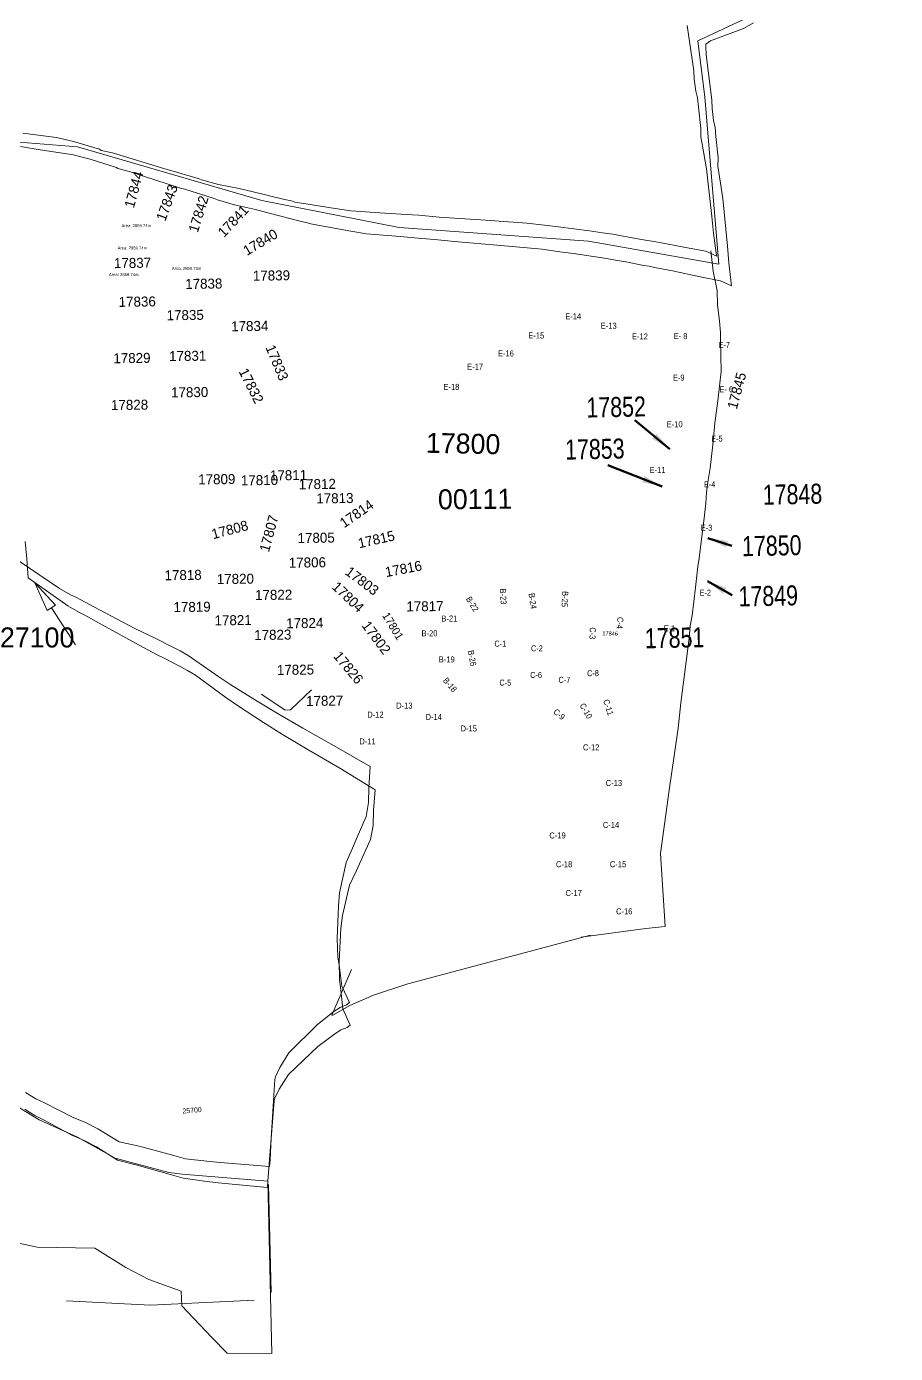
# Model space of a CAD drawing. Header units: inches. Extents: x 610851 to 630254, y 1234683 to 1264905.
# Drawn here: x 623086 to 623954, y 1246406 to 1247733 of the extents above; entities that cross this region are included whole.
import ezdxf
from ezdxf.enums import TextEntityAlignment as Align

# ---------------------------------------------------------------- set-up
doc = ezdxf.new("R2010")
doc.units = ezdxf.units.IN
doc.header["$MEASUREMENT"] = 0
for name, color, linetype, lineweight in [('Level 50', 7, 'Continuous', 0), ('Level 7', 7, 'Continuous', 0), ('pi', 3, 'Continuous', 0)]:
    doc.layers.add(name, color=color, linetype=linetype, lineweight=lineweight)
doc.styles.get("Standard").update_dxf_attribs({"font": 'arial.ttf'})
doc.styles.add('Styledgn000', font='dgn000.shx')
doc.styles.add('Styledgn003', font='dgn003.shx')
doc.styles.add('Styledgn032', font='dgn032.shx')
doc.styles.add('Styletxt', font='txt.shx')
doc.dimstyles.new('STANDARD-Linear', dxfattribs={"dimtxt": 1.5, "dimasz": 1.13, "dimexe": 0.125, "dimexo": 0.000625, "dimgap": 0.3, "dimtad": 1, "dimzin": 7, "dimdsep": 46, "dimtxsty": 'Styletxt', "dimsah": 1, "dimcen": 2.5, "dimclrd": 1, "dimclre": 1, "dimclrt": 2, "dimaunit": 1, "dimadec": 7, "dimazin": 0, "dimtfac": 1, "dimtofl": 0, "dimtmove": 1, "dimatfit": 3, "dimfxl": 1, "dimtolj": 1, "dimtzin": 0, "dimarcsym": 0})

# ---------------------------------------------------------------- blocks, each defined once
blk = doc.blocks.new('AcDbProxyEntity7')
at = {"layer": 'pi', "ltscale": 0.1, "flags": 128}
for points in [[(623106.2, 1247149), (623094, 1247176.9), (623114.6, 1247154.5), (623106.2, 1247149)], [(623110.4, 1247151.7), (623134.4, 1247114.9)]]:
    blk.add_lwpolyline(points, dxfattribs=at)
blk = doc.blocks.new('AcDbProxyEntity15')
at = {"layer": 'pi', "ltscale": 0.1, "flags": 128}
for points in [[(623106.2, 1247149), (623094, 1247176.9), (623114.6, 1247154.5), (623106.2, 1247149)], [(623110.4, 1247151.7), (623134.4, 1247114.9)]]:
    blk.add_lwpolyline(points, dxfattribs=at)

msp = doc.modelspace()

# ---------------------------------------------------------------- linework, layer by layer
at = {"layer": 'Level 50', "color": 7, "linetype": 'Continuous', "lineweight": 0}
for p, q in [((623320.32518, 1247065.47699), (623321.66258, 1247064.5902)), ((623321.66458, 1247064.5892), (623343.97758, 1247049.3872)), ((623349.60758, 1247049.8492), (623370.43058, 1247069.7612)), ((623343.97758, 1247049.3872), (623349.60758, 1247049.8492))]:
    msp.add_line(p, q, dxfattribs=at)
at = {"layer": 'Level 50', "color": 7, "linetype": 'Continuous', "lineweight": 13}
msp.add_line((623732.91558, 1247003.9052), (623727.83058, 1246969.6602), dxfattribs=at)
msp.add_line((623732.91558, 1247003.9052), (623727.83058, 1246969.6602), dxfattribs=at)
at = {"layer": 'Level 50', "color": 7, "linetype": 'Continuous', "lineweight": 13, "flags": 128}
for points in [[(623002.81591, 1247623.54274), (623136.45426, 1247612.58487), (623320.74241, 1247558.96656), (623458.04936, 1247531.99457), (623647.49527, 1247518.54294), (623777.79735, 1247495.55779), (623763.51404, 1247662.38388), (623756.50532, 1247718.75161), (623954.20009, 1247811.5)], [(623079.57498, 1247613.00423), (623089.10057, 1247611.54598), (623099.10989, 1247609.80726), (623132.63097, 1247604.7227), (623141.20485, 1247602.54038), (623149.33567, 1247600.28748), (623175.44872, 1247592.09212), (623176.85568, 1247591.01775), (623188.12689, 1247588.1438), (623240.38944, 1247571.17004), (623243.84368, 1247570.39369), (623273.29578, 1247561.20708), (623276.53434, 1247559.73194), (623293.57942, 1247554.64738), (623314.32014, 1247550.23524), (623328.23754, 1247546.52472), (623359.13383, 1247538.56771), (623366.39019, 1247536.87267), (623369.63802, 1247535.66451), (623378.5734, 1247533.99283), (623409.82312, 1247528.54248), (623425.45546, 1247525.7913), (623459.16571, 1247522.94457), (623480.62899, 1247521.16572), (623493.36702, 1247520.15935), (623513.50387, 1247517.9418), (623559.83221, 1247514.1468), (623601.14258, 1247510.39169), (623618.76703, 1247507.75057), (623632.37532, 1247505.99135), (623663.36596, 1247501.48226), (623676.50063, 1247499.0795), (623686.61112, 1247497.51568), (623702.33592, 1247494.21141), (623707.86908, 1247493.34504), (623713.30778, 1247491.99975), (623731.46472, 1247488.84712), (623759.11889, 1247482.82926), (623779.44303, 1247478.84652), (623790.22299, 1247473.65005), (623789.81184, 1247476.58145), (623787.55048, 1247496.80766), (623786.17064, 1247513.44901), (623781.54284, 1247561.02552), (623779.17992, 1247576.55582), (623776.5512, 1247593.32439), (623776.8454, 1247601.7641), (623774.69502, 1247623.0032), (623773.84594, 1247632.18603), (623772.41364, 1247639.08543), (623771.08516, 1247650.95472), (623770.6703, 1247659.33213), (623765.08063, 1247704.98458), (623764.50489, 1247712.45614), (623764.6757, 1247715.35298), (623769.36287, 1247718.62143), (623802.42711, 1247731.20432), (623812.36139, 1247736.63268)], [(623769.60858, 1247508.6592), (623772.13458, 1247488.5802), (623775.82358, 1247468.8752), (623776.36258, 1247454.7012), (623778.31758, 1247438.4002), (623779.16358, 1247427.0402), (623779.24158, 1247420.2072), (623780.00358, 1247388.1762), (623776.63658, 1247358.6712), (623773.50258, 1247336.5642), (623771.59458, 1247314.9382), (623768.83158, 1247291.5032), (623766.75158, 1247277.4722), (623765.40258, 1247267.1692), (623764.69158, 1247256.5892), (623763.25558, 1247244.4962), (623757.92058, 1247201.6372), (623756.57458, 1247193.2022), (623754.30858, 1247172.0932), (623751.00358, 1247144.1852), (623749.08958, 1247133.8412), (623747.96858, 1247121.5712), (623743.69958, 1247087.8312), (623739.54758, 1247056.8982), (623737.06958, 1247031.3732), (623732.91558, 1247003.9052)], [(623772.13458, 1247488.5802), (623772.13458, 1247488.5802), (623775.82358, 1247468.8752), (623776.36258, 1247454.7012), (623778.31758, 1247438.4002), (623779.16358, 1247427.0402), (623779.24158, 1247420.2072), (623780.00358, 1247388.1762), (623776.63658, 1247358.6712), (623773.50258, 1247336.5642), (623771.59458, 1247314.9382), (623768.83158, 1247291.5032), (623766.75158, 1247277.4722), (623765.40258, 1247267.1692), (623764.69158, 1247256.5892), (623763.25558, 1247244.4962), (623757.92058, 1247201.6372), (623756.57458, 1247193.2022), (623754.30858, 1247172.0932), (623751.00358, 1247144.1852), (623749.08958, 1247133.8412), (623747.96858, 1247121.5712), (623743.69958, 1247087.8312), (623739.54758, 1247056.8982), (623737.06958, 1247031.3732), (623732.91558, 1247003.9052)], [(623083.74823, 1246650.43072), (623089.58767, 1246646.76005), (623093.88015, 1246644.16588), (623102.53708, 1246639.96847), (623130.76419, 1246624.62005), (623143.13912, 1246619.39503), (623155.44285, 1246612.93108), (623176.48675, 1246599.43664), (623196.19621, 1246594.7435), (623230.63055, 1246584.78005), (623242.27033, 1246581.45775), (623263.52765, 1246578.6911), (623277.01487, 1246576.85301), (623326.31734, 1246572.16513), (623326.88259, 1246578.59458), (623328.31955, 1246600.1842), (623333.15349, 1246658.81753), (623333.89733, 1246661.73381), (623338.25607, 1246670.73458), (623347.45231, 1246685.39166), (623376.90234, 1246713.21807), (623393.5085, 1246725.72595), (623399.6294, 1246729.74701), (623406.07794, 1246732.35475), (623409.14198, 1246734.45577), (623401.66386, 1246750.81104), (623399.53391, 1246772.48812), (623398.41527, 1246780.06421), (623398.13337, 1246798.70249), (623399.85895, 1246831.22783), (623401.33653, 1246844.1754), (623408.35102, 1246874.54261), (623415.21373, 1246888.65895), (623420.10932, 1246899.5612), (623429.26028, 1246920.11032), (623432.06791, 1246934.1446), (623432.48441, 1246949.07621), (623434.1526, 1246969.86459), (623398.63953, 1246991.43209), (623367.77612, 1247009.56807), (623341.5504, 1247025.31555), (623322.55703, 1247037.298), (623296.42946, 1247054.22438), (623284.69032, 1247062.33278), (623254.39988, 1247084.54421), (623246.35832, 1247089.12602), (623238.50859, 1247093.52664), (623222.56568, 1247101.85713), (623216.28669, 1247104.96423), (623201.68789, 1247112.38941), (623161.20958, 1247134.73673), (623143.74818, 1247144.63769), (623137.90881, 1247147.34436), (623127.00617, 1247153.90095), (623087.22735, 1247181.90459), (623085.99062, 1247200.7208), (623084.13567, 1247218.28161)], [(623639.85858, 1246822.3932), (623704.80358, 1246831.3522), (623704.80358, 1246831.3522), (623723.84458, 1246833.2192), (623719.29658, 1246906.0612), (623727.83058, 1246969.6602)], [(623410.28858, 1246790.2972), (623390.74958, 1246744.6842), (623390.74958, 1246744.6842), (623391.79058, 1246744.4232), (623408.87758, 1246754.3602), (623432.28958, 1246764.6292), (623466.63058, 1246776.0262), (623649.30958, 1246824.5502)], [(623410.28858, 1246790.2972), (623390.74958, 1246744.6842), (623390.74958, 1246744.6842), (623391.79058, 1246744.4232), (623408.87758, 1246754.3602), (623432.28958, 1246764.6292), (623466.63058, 1246776.0262), (623649.30958, 1246824.5502)], [(623410.28858, 1246790.2972), (623390.74958, 1246744.6842), (623390.74958, 1246744.6842), (623391.79058, 1246744.4232), (623408.87758, 1246754.3602), (623432.28958, 1246764.6292), (623466.63058, 1246776.0262), (623649.30958, 1246824.5502)]]:
    msp.add_lwpolyline(points, dxfattribs=at)
at = {"layer": 'Level 50', "color": 7, "flags": 128}
for points in [[(623082.00438, 1247626.57941), (623115.61483, 1247622.1237), (623124.22809, 1247620.10238), (623132.39968, 1247618.00219), (623158.66168, 1247610.29745), (623160.08852, 1247609.24963), (623171.41159, 1247606.58734), (623223.98294, 1247590.5956), (623227.45112, 1247589.88409), (623257.07014, 1247581.25084), (623260.33578, 1247579.83662), (623277.47311, 1247575.07227), (623298.29285, 1247571.04944), (623312.27732, 1247567.60029), (623343.31724, 1247560.22347), (623350.60408, 1247558.66466), (623353.87397, 1247557.51756), (623362.8391, 1247556.01356), (623394.18544, 1247551.14958), (623409.86657, 1247548.69172), (623443.62424, 1247546.47699), (623465.11708, 1247545.10054), (623477.87172, 1247544.33297), (623498.04659, 1247542.49303), (623544.43789, 1247539.56659), (623585.81136, 1247536.58601), (623603.48219, 1247534.27552), (623617.12105, 1247532.77154), (623648.19072, 1247528.84379), (623661.3681, 1247526.68751), (623671.50611, 1247525.31337), (623687.29004, 1247522.30425), (623692.83847, 1247521.54169), (623698.30141, 1247520.29853), (623716.51423, 1247517.48658), (623744.27628, 1247511.98784), (623764.67146, 1247508.38653), (623775.54688, 1247503.39292), (623775.08088, 1247506.3161), (623772.44102, 1247526.4964), (623770.74967, 1247543.10898), (623765.23142, 1247590.59045), (623762.57798, 1247606.07376), (623759.63559, 1247622.79013), (623759.77163, 1247631.23388), (623757.22376, 1247652.42897), (623756.2028, 1247661.59428), (623754.6415, 1247668.46563), (623753.09091, 1247680.30796), (623752.51918, 1247688.67612), (623746.07527, 1247734.21585)], [(623084.6177, 1246667.08345), (623090.52488, 1246663.52282), (623094.8652, 1246661.00951), (623103.59924, 1246656.97501), (623132.10893, 1246642.15808), (623144.57957, 1246637.1658), (623157.00223, 1246630.93347), (623178.29524, 1246617.83562), (623198.08915, 1246613.51252), (623232.70409, 1246604.19589), (623244.40407, 1246601.09222), (623265.70949, 1246598.72428), (623279.22878, 1246597.13917), (623328.61042, 1246593.37571), (623329.05512, 1246599.81462), (623330.08739, 1246621.42737), (623333.82208, 1246680.14097), (623334.51115, 1246683.07067), (623338.70052, 1246692.15152), (623347.62057, 1246706.9783), (623376.54415, 1246735.35152), (623392.91308, 1246748.1683), (623398.95759, 1246752.30331), (623405.35614, 1246755.0314), (623408.38028, 1246757.18945), (623400.59709, 1246773.40176), (623398.06143, 1246795.03514), (623396.80105, 1246802.58894), (623396.17005, 1246821.21867), (623397.28602, 1246853.77063), (623398.52079, 1246866.74361), (623404.96517, 1246897.23689), (623411.56223, 1246911.47931), (623416.25273, 1246922.47136), (623425.01713, 1246943.18831), (623427.56136, 1246957.27272), (623427.69807, 1246972.2095), (623428.97653, 1246993.0255), (623393.06566, 1247013.92393), (623361.86792, 1247031.47856), (623335.3518, 1247046.73197), (623316.13729, 1247058.35651), (623289.69722, 1247074.79047), (623277.80825, 1247082.67754), (623247.10703, 1247104.31762), (623238.98105, 1247108.74799), (623231.05026, 1247113.00079), (623214.95408, 1247121.03115), (623208.61799, 1247124.02008), (623193.88266, 1247131.17047), (623152.99281, 1247152.75558), (623135.349, 1247162.32769), (623129.45995, 1247164.9245), (623118.43639, 1247171.2757), (623078.13995, 1247198.52923)]]:
    msp.add_lwpolyline(points, dxfattribs=at)
at = {"layer": 'Level 50', "color": 7, "linetype": 'Continuous', "lineweight": 0, "flags": 128}
for points in [[(623070.19759, 1246518.23658), (623096.23159, 1246512.63258), (623153.67859, 1246511.47958), (623184.76859, 1246492.16458), (623207.91259, 1246480.27258), (623240.04659, 1246468.56458), (623240.83459, 1246453.98758), (623270.91959, 1246422.35958), (623286.00359, 1246406.62158), (623330.94259, 1246406.33258), (623326.88259, 1246578.59458), (623241.07459, 1246585.67558), (623227.78559, 1246587.40158), (623174.14559, 1246601.48958), (623136.49659, 1246622.43058), (623098.19959, 1246640.05858), (623066.38559, 1246659.14858)], [(623070.19759, 1246518.23658), (623096.23159, 1246512.63258), (623153.67859, 1246511.47958), (623184.76859, 1246492.16458), (623207.91259, 1246480.27258), (623240.04659, 1246468.56458), (623240.83459, 1246453.98758), (623270.91959, 1246422.35958), (623286.00359, 1246406.62158), (623330.94259, 1246406.33258), (623326.88259, 1246578.59458), (623241.07459, 1246585.67558), (623227.78559, 1246587.40158), (623174.14559, 1246601.48958), (623136.49659, 1246622.43058), (623098.19959, 1246640.05858), (623066.38559, 1246659.14858)], [(623070.19759, 1246518.23658), (623096.23159, 1246512.63258), (623153.67859, 1246511.47958), (623184.76859, 1246492.16458), (623207.91259, 1246480.27258), (623240.04659, 1246468.56458), (623240.83459, 1246453.98758), (623270.91959, 1246422.35958), (623286.00359, 1246406.62158), (623330.94259, 1246406.33258), (623326.88259, 1246578.59458), (623241.07459, 1246585.67558), (623227.78559, 1246587.40158), (623174.14559, 1246601.48958), (623136.49659, 1246622.43058), (623098.19959, 1246640.05858), (623066.38559, 1246659.14858)], [(623327.44758, 1246575.2182), (623330.22058, 1246467.1392)], [(623313.07458, 1246459.7212), (623209.55958, 1246454.5842), (623125.41958, 1246458.8372)], [(623313.07458, 1246459.7212), (623209.55958, 1246454.5842), (623125.41958, 1246458.8372)], [(623313.07458, 1246459.7212), (623209.55958, 1246454.5842), (623125.41958, 1246458.8372)]]:
    msp.add_lwpolyline(points, dxfattribs=at)

# ---------------------------------------------------------------- block references
for name in ['AcDbProxyEntity7', 'AcDbProxyEntity15']:
    msp.add_blockref(name, (0, 0))

# ---------------------------------------------------------------- texts
at = {"layer": 'Level 50', "color": 3, "linetype": 'Continuous', "lineweight": 13, "style": 'Styledgn032'}
msp.add_text('00111', height=19.999998, rotation=0.55, dxfattribs=at).set_placement((623533.99567, 1247260.61794), align=Align.MIDDLE_CENTER)
at = {"layer": 'Level 7', "color": 7, "linetype": 'Continuous', "lineweight": 0}
for s, height, rotation, style, p in [('17844', 9.999948, 74.8, 'Styledgn032', (623192.83959, 1247570.13398)), ('17844', 9.999948, 74.8, 'Styledgn032', (623192.83959, 1247570.13398)), ('17844', 9.999948, 74.8, 'Styledgn032', (623192.83959, 1247570.13398)), ('17843', 9.99996, 69.8, 'Styledgn032', (623225.92737, 1247556.95436)), ('17843', 9.99996, 69.8, 'Styledgn032', (623225.92737, 1247556.95436)), ('17843', 9.99996, 69.8, 'Styledgn032', (623225.92737, 1247556.95436)), ('17842', 9.999984, 72.8, 'Styledgn032', (623257.48704, 1247545.57735)), ('17842', 9.999984, 72.8, 'Styledgn032', (623257.48704, 1247545.57735)), ('17842', 9.999984, 72.8, 'Styledgn032', (623257.48704, 1247545.57735)), ('17841', 9.99999, 46.8, 'Styledgn032', (623292.0921, 1247538.53737)), ('17841', 9.99999, 46.8, 'Styledgn032', (623292.0921, 1247538.53737)), ('17841', 9.99999, 46.8, 'Styledgn032', (623292.0921, 1247538.53737)), ('17840', 9.999996, 30.8, 'Styledgn032', (623319.27225, 1247517.40624)), ('17840', 9.999996, 30.8, 'Styledgn032', (623319.27225, 1247517.40624)), ('17840', 9.999996, 30.8, 'Styledgn032', (623319.27225, 1247517.40624)), ('17837', 10.000002, 0.8, 'Styledgn032', (623191.53448, 1247496.66853)), ('17837', 10.000002, 0.8, 'Styledgn032', (623191.53448, 1247496.66853)), ('17837', 10.000002, 0.8, 'Styledgn032', (623191.53448, 1247496.66853)), ('17839', 10.000002, 0.8, 'Styledgn032', (623330.40414, 1247484.11109)), ('17839', 10.000002, 0.8, 'Styledgn032', (623330.40414, 1247484.11109)), ('17839', 10.000002, 0.8, 'Styledgn032', (623330.40414, 1247484.11109)), ('17838', 10.000002, 0.8, 'Styledgn032', (623262.73148, 1247475.88053)), ('17838', 10.000002, 0.8, 'Styledgn032', (623262.73148, 1247475.88053)), ('17838', 10.000002, 0.8, 'Styledgn032', (623262.73148, 1247475.88053)), ('17836', 10.000002, 0.8, 'Styledgn032', (623196.23433, 1247457.97539)), ('17836', 10.000002, 0.8, 'Styledgn032', (623196.23433, 1247457.97539)), ('17836', 10.000002, 0.8, 'Styledgn032', (623196.23433, 1247457.97539)), ('17835', 10.000002, 0.8, 'Styledgn032', (623244.16748, 1247444.56653)), ('17835', 10.000002, 0.8, 'Styledgn032', (623244.16748, 1247444.56653)), ('17835', 10.000002, 0.8, 'Styledgn032', (623244.16748, 1247444.56653)), ('17834', 10.000002, 0.8, 'Styledgn032', (623308.68148, 1247433.56653)), ('17834', 10.000002, 0.8, 'Styledgn032', (623308.68148, 1247433.56653)), ('17834', 10.000002, 0.8, 'Styledgn032', (623308.68148, 1247433.56653)), ('17833', 9.99999, 292.8, 'Styledgn032', (623336.04445, 1247396.99434)), ('17833', 9.99999, 292.8, 'Styledgn032', (623336.04445, 1247396.99434)), ('17833', 9.99999, 292.8, 'Styledgn032', (623336.04445, 1247396.99434)), ('17829', 10.000002, 0.8, 'Styledgn032', (623190.92114, 1247401.57509)), ('17829', 10.000002, 0.8, 'Styledgn032', (623190.92114, 1247401.57509)), ('17829', 10.000002, 0.8, 'Styledgn032', (623190.92114, 1247401.57509)), ('17831', 10.000002, 0.8, 'Styledgn032', (623246.65056, 1247403.71904)), ('17831', 10.000002, 0.8, 'Styledgn032', (623246.65056, 1247403.71904)), ('17831', 10.000002, 0.8, 'Styledgn032', (623246.65056, 1247403.71904)), ('17832', 9.99999, 296.8, 'Styledgn032', (623310.24024, 1247373.84028)), ('17832', 9.99999, 296.8, 'Styledgn032', (623310.24024, 1247373.84028)), ('17832', 9.99999, 296.8, 'Styledgn032', (623310.24024, 1247373.84028)), ('17845', 9.999966, 74.8, 'Styledgn032', (623795.56642, 1247368.97733)), ('17845', 9.999966, 74.8, 'Styledgn032', (623795.56642, 1247368.97733)), ('17845', 9.999966, 74.8, 'Styledgn032', (623795.56642, 1247368.97733)), ('17830', 10.000002, 0.8, 'Styledgn032', (623248.63578, 1247367.41758)), ('17830', 10.000002, 0.8, 'Styledgn032', (623248.63578, 1247367.41758)), ('17830', 10.000002, 0.8, 'Styledgn032', (623248.63578, 1247367.41758)), ('17828', 10.000002, 0.8, 'Styledgn032', (623188.56148, 1247354.76053)), ('17828', 10.000002, 0.8, 'Styledgn032', (623188.56148, 1247354.76053)), ('17828', 10.000002, 0.8, 'Styledgn032', (623188.56148, 1247354.76053)), ('17800', 19.999998, 358.8, 'Styledgn032', (623522.02162, 1247316.12051)), ('17800', 19.999998, 358.8, 'Styledgn032', (623522.02162, 1247316.12051)), ('17800', 19.999998, 358.8, 'Styledgn032', (623522.02162, 1247316.12051)), ('17809', 10.000002, 0.8, 'Styledgn032', (623275.75012, 1247280.42372)), ('17809', 10.000002, 0.8, 'Styledgn032', (623275.75012, 1247280.42372)), ('17809', 10.000002, 0.8, 'Styledgn032', (623275.75012, 1247280.42372)), ('17810', 10.000002, 0.8, 'Styledgn032', (623318.43587, 1247279.5296)), ('17810', 10.000002, 0.8, 'Styledgn032', (623318.43587, 1247279.5296)), ('17810', 10.000002, 0.8, 'Styledgn032', (623318.43587, 1247279.5296)), ('17811', 10.000002, 0.8, 'Styledgn032', (623347.46664, 1247284.43506)), ('17811', 10.000002, 0.8, 'Styledgn032', (623347.46664, 1247284.43506)), ('17811', 10.000002, 0.8, 'Styledgn032', (623347.46664, 1247284.43506)), ('17812', 10.000002, 0.8, 'Styledgn032', (623376.20956, 1247275.56355)), ('17812', 10.000002, 0.8, 'Styledgn032', (623376.20956, 1247275.56355)), ('17812', 10.000002, 0.8, 'Styledgn032', (623376.20956, 1247275.56355)), ('17813', 10.000002, 0.8, 'Styledgn032', (623393.82156, 1247261.41055)), ('17813', 10.000002, 0.8, 'Styledgn032', (623393.82156, 1247261.41055)), ('17813', 10.000002, 0.8, 'Styledgn032', (623393.82156, 1247261.41055)), ('17814', 9.999996, 34.8, 'Styledgn032', (623415.50404, 1247245.98679)), ('17814', 9.999996, 34.8, 'Styledgn032', (623415.50404, 1247245.98679)), ('17814', 9.999996, 34.8, 'Styledgn032', (623415.50404, 1247245.98679)), ('17808', 9.999996, 14.8, 'Styledgn032', (623288.79773, 1247229.99826)), ('17808', 9.999996, 14.8, 'Styledgn032', (623288.79773, 1247229.99826)), ('17808', 9.999996, 14.8, 'Styledgn032', (623288.79773, 1247229.99826)), ('17807', 9.999954, 74.8, 'Styledgn032', (623327.86233, 1247226.24418)), ('17807', 9.999954, 74.8, 'Styledgn032', (623327.86233, 1247226.24418)), ('17807', 9.999954, 74.8, 'Styledgn032', (623327.86233, 1247226.24418)), ('17805', 10.000002, 0.8, 'Styledgn032', (623375.08345, 1247221.83016)), ('17805', 10.000002, 0.8, 'Styledgn032', (623375.08345, 1247221.83016)), ('17805', 10.000002, 0.8, 'Styledgn032', (623375.08345, 1247221.83016)), ('17815', 9.999996, 12.8, 'Styledgn032', (623435.23891, 1247220.27107)), ('17815', 9.999996, 12.8, 'Styledgn032', (623435.23891, 1247220.27107)), ('17815', 9.999996, 12.8, 'Styledgn032', (623435.23891, 1247220.27107)), ('17806', 10.000002, 0.8, 'Styledgn032', (623366.3023, 1247197.20401)), ('17806', 10.000002, 0.8, 'Styledgn032', (623366.3023, 1247197.20401)), ('17806', 10.000002, 0.8, 'Styledgn032', (623366.3023, 1247197.20401)), ('17816', 9.999996, 10.8, 'Styledgn032', (623462.34492, 1247190.88061)), ('17816', 9.999996, 10.8, 'Styledgn032', (623462.34492, 1247190.88061)), ('17816', 9.999996, 10.8, 'Styledgn032', (623462.34492, 1247190.88061)), ('17818', 10.000002, 0.8, 'Styledgn032', (623242.06056, 1247184.64455)), ('17818', 10.000002, 0.8, 'Styledgn032', (623242.06056, 1247184.64455)), ('17818', 10.000002, 0.8, 'Styledgn032', (623242.06056, 1247184.64455)), ('17820', 10.000002, 0.8, 'Styledgn032', (623294.32606, 1247180.79317)), ('17820', 10.000002, 0.8, 'Styledgn032', (623294.32606, 1247180.79317)), ('17820', 10.000002, 0.8, 'Styledgn032', (623294.32606, 1247180.79317)), ('17803', 9.999966, 322.8, 'Styledgn032', (623421.03157, 1247178.78732)), ('17803', 9.999966, 322.8, 'Styledgn032', (623421.03157, 1247178.78732)), ('17803', 9.999966, 322.8, 'Styledgn032', (623421.03157, 1247178.78732)), ('17804', 9.999996, 316.8, 'Styledgn032', (623407.01116, 1247162.7398)), ('17804', 9.999996, 316.8, 'Styledgn032', (623407.01116, 1247162.7398)), ('17804', 9.999996, 316.8, 'Styledgn032', (623407.01116, 1247162.7398)), ('17819', 10.000002, 0.8, 'Styledgn032', (623251.03623, 1247152.7541)), ('17819', 10.000002, 0.8, 'Styledgn032', (623251.03623, 1247152.7541)), ('17819', 10.000002, 0.8, 'Styledgn032', (623251.03623, 1247152.7541)), ('17822', 10.000002, 0.8, 'Styledgn032', (623332.56275, 1247164.83012)), ('17822', 10.000002, 0.8, 'Styledgn032', (623332.56275, 1247164.83012)), ('17822', 10.000002, 0.8, 'Styledgn032', (623332.56275, 1247164.83012)), ('17817', 10.000002, 0.8, 'Styledgn032', (623483.85456, 1247153.39155)), ('17817', 10.000002, 0.8, 'Styledgn032', (623483.85456, 1247153.39155)), ('17817', 10.000002, 0.8, 'Styledgn032', (623483.85456, 1247153.39155)), ('17821', 10.000002, 0.8, 'Styledgn032', (623292.08384, 1247139.48963)), ('17821', 10.000002, 0.8, 'Styledgn032', (623292.08384, 1247139.48963)), ('17821', 10.000002, 0.8, 'Styledgn032', (623292.08384, 1247139.48963)), ('17801', 7.999962, 301.05, 'Styledgn032', (623451.84684, 1247133.67805)), ('17801', 7.999962, 301.05, 'Styledgn032', (623451.84684, 1247133.67805)), ('17801', 7.999962, 301.05, 'Styledgn032', (623451.84684, 1247133.67805)), ('17824', 10.000002, 0.8, 'Styledgn032', (623363.65575, 1247136.61112)), ('17824', 10.000002, 0.8, 'Styledgn032', (623363.65575, 1247136.61112)), ('17824', 10.000002, 0.8, 'Styledgn032', (623363.65575, 1247136.61112)), ('17802', 9.99999, 306.8, 'Styledgn032', (623435.26722, 1247122.09274)), ('17802', 9.99999, 306.8, 'Styledgn032', (623435.26722, 1247122.09274)), ('17802', 9.99999, 306.8, 'Styledgn032', (623435.26722, 1247122.09274)), ('17823', 10.000002, 0.8, 'Styledgn032', (623331.72575, 1247124.87512)), ('17823', 10.000002, 0.8, 'Styledgn032', (623331.72575, 1247124.87512)), ('17823', 10.000002, 0.8, 'Styledgn032', (623331.72575, 1247124.87512)), ('17826', 9.999996, 309.8, 'Styledgn032', (623407.4171, 1247092.06611)), ('17826', 9.999996, 309.8, 'Styledgn032', (623407.4171, 1247092.06611)), ('17826', 9.999996, 309.8, 'Styledgn032', (623407.4171, 1247092.06611)), ('17825', 10.000002, 0.8, 'Styledgn032', (623354.41275, 1247089.94112)), ('17825', 10.000002, 0.8, 'Styledgn032', (623354.41275, 1247089.94112)), ('17825', 10.000002, 0.8, 'Styledgn032', (623354.41275, 1247089.94112)), ('17827', 10.000002, 0.8, 'Styledgn032', (623383.59653, 1247058.92612)), ('25700', 5, 4.79999996, 'Styledgn003', (623251.04184, 1246649.46417))]:
    msp.add_text(s, height=height, rotation=rotation, dxfattribs=dict(at, style=style)).set_placement(p, align=Align.MIDDLE_CENTER)
for s, height, style, p in [('Area: 2859.74m', 3, 'Styledgn003', (623195.25718, 1247533.94445)), ('Area: 2859.74m', 3, 'Styledgn003', (623195.25718, 1247533.94445)), ('Area: 2859.74m', 3, 'Styledgn003', (623195.25718, 1247533.94445)), ('Area: 2859.74m', 3, 'Styledgn003', (623195.25718, 1247533.94445)), ('Area: 2859.74m', 3, 'Styledgn003', (623195.25718, 1247533.94445)), ('Area: 2859.74m', 3, 'Styledgn003', (623195.25718, 1247533.94445)), ('Area: 2859.74m', 3, 'Styledgn003', (623191.35175, 1247511.60695)), ('Area: 2859.74m', 3, 'Styledgn003', (623191.35175, 1247511.60695)), ('Area: 2859.74m', 3, 'Styledgn003', (623191.35175, 1247511.60695)), ('Area: 2859.74m', 3, 'Styledgn003', (623245.57718, 1247491.21645)), ('Area: 2859.74m', 3, 'Styledgn003', (623245.57718, 1247491.21645)), ('Area: 2859.74m', 3, 'Styledgn003', (623245.57718, 1247491.21645)), ('Area: 2859.74m', 3, 'Styledgn003', (623182.71718, 1247484.99945)), ('Area: 2859.74m', 3, 'Styledgn003', (623182.71718, 1247484.99945)), ('Area: 2859.74m', 3, 'Styledgn003', (623182.71718, 1247484.99945)), ('27100', 20, 'Styledgn032', (623096.17048, 1247122.23336))]:
    msp.add_text(s, height=height, dxfattribs=dict(at, style=style)).set_placement(p, align=Align.MIDDLE_CENTER)
at = {"layer": 'Level 7', "color": 7, "linetype": 'Continuous', "lineweight": 0, "style": 'Styledgn000'}
for s, width, p in [('E-14', 0.909448, (623632.03519, 1247443.29777)), ('E-14', 0.909448, (623632.03519, 1247443.29777)), ('E-14', 0.909448, (623632.03519, 1247443.29777)), ('E-13', 0.909448, (623667.57219, 1247433.82277)), ('E-13', 0.909448, (623667.57219, 1247433.82277)), ('E-13', 0.909448, (623667.57219, 1247433.82277)), ('E-15', 0.909448, (623595.10319, 1247424.12877)), ('E-15', 0.909448, (623595.10319, 1247424.12877)), ('E-15', 0.909448, (623595.10319, 1247424.12877)), ('E-12', 0.909448, (623698.70319, 1247423.14177)), ('E-12', 0.909448, (623698.70319, 1247423.14177)), ('E-12', 0.909448, (623698.70319, 1247423.14177)), ('E- 8', 0.909448, (623739.34979, 1247423.49177)), ('E- 8', 0.909448, (623739.34979, 1247423.49177)), ('E- 8', 0.909448, (623739.34979, 1247423.49177)), ('E-16', 0.909448, (623564.77419, 1247406.17477)), ('E-16', 0.909448, (623564.77419, 1247406.17477)), ('E-16', 0.909448, (623564.77419, 1247406.17477)), ('E-7', 0.881889, (623783.09659, 1247414.76777)), ('E-7', 0.881889, (623783.09659, 1247414.76777)), ('E-7', 0.881889, (623783.09659, 1247414.76777)), ('E-17', 0.909448, (623533.99719, 1247392.93177)), ('E-17', 0.909448, (623533.99719, 1247392.93177)), ('E-17', 0.909448, (623533.99719, 1247392.93177)), ('E-9', 0.881889, (623737.56059, 1247382.03177)), ('E-9', 0.881889, (623737.56059, 1247382.03177)), ('E-9', 0.881889, (623737.56059, 1247382.03177)), ('E-18', 0.909448, (623510.25819, 1247372.76077)), ('E-18', 0.909448, (623510.25819, 1247372.76077)), ('E-18', 0.909448, (623510.25819, 1247372.76077)), ('E- 6', 0.909448, (623785.06479, 1247370.29077)), ('E- 6', 0.909448, (623785.06479, 1247370.29077)), ('E- 6', 0.909448, (623785.06479, 1247370.29077)), ('E-10', 0.909448, (623733.49919, 1247335.45577)), ('E-10', 0.909448, (623733.49919, 1247335.45577)), ('E-10', 0.909448, (623733.49919, 1247335.45577)), ('E-5', 0.881889, (623775.72659, 1247321.08077)), ('E-5', 0.881889, (623775.72659, 1247321.08077)), ('E-5', 0.881889, (623775.72659, 1247321.08077)), ('E-11', 0.909448, (623716.33231, 1247289.66477)), ('E-11', 0.909448, (623716.33231, 1247289.66477)), ('E-11', 0.909448, (623716.33231, 1247289.66477)), ('E-4', 0.881889, (623768.44959, 1247275.27577)), ('E-4', 0.881889, (623768.44959, 1247275.27577)), ('E-4', 0.881889, (623768.44959, 1247275.27577)), ('E-3', 0.881889, (623765.37659, 1247231.88477)), ('E-3', 0.881889, (623765.37659, 1247231.88477)), ('E-3', 0.881889, (623765.37659, 1247231.88477)), ('E-2', 0.881889, (623764.09259, 1247167.03077)), ('E-2', 0.881889, (623764.09259, 1247167.03077)), ('E-2', 0.881889, (623764.09259, 1247167.03077)), ('B-21', 0.909448, (623508.23377, 1247141.15742)), ('E-1', 0.881889, (623728.3157, 1247131.28877)), ('E-1', 0.881889, (623728.3157, 1247131.28877)), ('E-1', 0.881889, (623728.3157, 1247131.28877)), ('B-20', 0.909448, (623488.38819, 1247126.36504)), ('B-20', 0.909448, (623488.38819, 1247126.36504)), ('B-20', 0.909448, (623488.38819, 1247126.36504)), ('C-1', 0.881889, (623559.20016, 1247116.02004)), ('C-1', 0.881889, (623559.20016, 1247116.02004)), ('C-1', 0.881889, (623559.20016, 1247116.02004)), ('C-2', 0.881889, (623595.76004, 1247111.36004)), ('C-2', 0.881889, (623595.76004, 1247111.36004)), ('C-2', 0.881889, (623595.76004, 1247111.36004)), ('B-19', 0.909448, (623505.64921, 1247100.21839)), ('C-5', 0.881889, (623564.18604, 1247077.10004)), ('C-5', 0.881889, (623564.18604, 1247077.10004)), ('C-5', 0.881889, (623564.18604, 1247077.10004)), ('C-6', 0.881889, (623594.93304, 1247084.69704)), ('C-6', 0.881889, (623594.93304, 1247084.69704)), ('C-6', 0.881889, (623594.93304, 1247084.69704)), ('C-7', 0.881889, (623623.31704, 1247079.83804)), ('C-7', 0.881889, (623623.31704, 1247079.83804)), ('C-7', 0.881889, (623623.31704, 1247079.83804)), ('C-8', 0.881889, (623651.83704, 1247086.52604)), ('C-8', 0.881889, (623651.83704, 1247086.52604)), ('C-8', 0.881889, (623651.83704, 1247086.52604)), ('D-13', 0.909448, (623463.24963, 1247054.09386)), ('D-12', 0.909448, (623434.33524, 1247045.074)), ('D-14', 0.909448, (623492.64666, 1247042.77283)), ('D-15', 0.909448, (623527.6313, 1247031.21027)), ('D-11', 0.909448, (623426.38685, 1247018.27056)), ('C-12', 0.909448, (623649.99864, 1247012.31504)), ('C-12', 0.909448, (623649.99864, 1247012.31504)), ('C-12', 0.909448, (623649.99864, 1247012.31504)), ('C-13', 0.909448, (623672.74864, 1246976.74804)), ('C-13', 0.909448, (623672.74864, 1246976.74804)), ('C-13', 0.909448, (623672.74864, 1246976.74804)), ('C-14', 0.909448, (623669.86064, 1246934.80604)), ('C-14', 0.909448, (623669.86064, 1246934.80604)), ('C-14', 0.909448, (623669.86064, 1246934.80604)), ('C-19', 0.909448, (623616.38264, 1246924.25604)), ('C-19', 0.909448, (623616.38264, 1246924.25604)), ('C-19', 0.909448, (623616.38264, 1246924.25604)), ('C-18', 0.909448, (623622.96064, 1246895.48604)), ('C-18', 0.909448, (623622.96064, 1246895.48604)), ('C-18', 0.909448, (623622.96064, 1246895.48604)), ('C-15', 0.909448, (623676.88164, 1246895.52304)), ('C-15', 0.909448, (623676.88164, 1246895.52304)), ('C-15', 0.909448, (623676.88164, 1246895.52304)), ('C-17', 0.909448, (623632.56064, 1246866.71604)), ('C-17', 0.909448, (623632.56064, 1246866.71604)), ('C-17', 0.909448, (623632.56064, 1246866.71604)), ('C-16', 0.909448, (623683.07264, 1246848.37404)), ('C-16', 0.909448, (623683.07264, 1246848.37404)), ('C-16', 0.909448, (623683.07264, 1246848.37404))]:
    msp.add_text(s, height=6, dxfattribs=dict(at, width=width)).set_placement(p, align=Align.MIDDLE_CENTER)
at = {"layer": 'Level 7', "color": 7, "linetype": 'Continuous', "lineweight": 0}
for s, height, rotation, style, width, p in [('17852', 20.000112, 1.19999996, 'Styledgn003', 0.8, (623674.95823, 1247352.65753)), ('17852', 20.000112, 1.19999996, 'Styledgn003', 0.8, (623674.95823, 1247352.65753)), ('17852', 20.000112, 1.19999996, 'Styledgn003', 0.8, (623674.95823, 1247352.65753)), ('17853', 20.000112, 1.19999996, 'Styledgn003', 0.8, (623653.65068, 1247310.58466)), ('17853', 20.000112, 1.19999996, 'Styledgn003', 0.8, (623653.65068, 1247310.58466)), ('17853', 20.000112, 1.19999996, 'Styledgn003', 0.8, (623653.65068, 1247310.58466)), ('17848', 20.000112, 1.19999996, 'Styledgn003', 0.8, (623851.24571, 1247265.4226)), ('17848', 20.000112, 1.19999996, 'Styledgn003', 0.8, (623851.24571, 1247265.4226)), ('17848', 20.000112, 1.19999996, 'Styledgn003', 0.8, (623851.24571, 1247265.4226)), ('17850', 20.000112, 1.19999996, 'Styledgn003', 0.8, (623830.53057, 1247214.0031)), ('17850', 20.000112, 1.19999996, 'Styledgn003', 0.8, (623830.53057, 1247214.0031)), ('17850', 20.000112, 1.19999996, 'Styledgn003', 0.8, (623830.53057, 1247214.0031)), ('B-23', 5.999994, 273.16564167, 'Styledgn000', 0.909449, (623562.11866, 1247163.21569)), ('B-23', 5.999994, 273.16564167, 'Styledgn000', 0.909449, (623562.11866, 1247163.21569)), ('B-23', 5.999994, 273.16564167, 'Styledgn000', 0.909449, (623562.11866, 1247163.21569)), ('17849', 20.000112, 1.19999996, 'Styledgn003', 0.8, (623827.05995, 1247163.76718)), ('17849', 20.000112, 1.19999996, 'Styledgn003', 0.8, (623827.05995, 1247163.76718)), ('17849', 20.000112, 1.19999996, 'Styledgn003', 0.8, (623827.05995, 1247163.76718)), ('B-22', 5.999994, 301.64048889, 'Styledgn000', 0.909449, (623531.28621, 1247155.56332)), ('B-24', 5.999994, 278.70303333, 'Styledgn000', 0.909449, (623591.55173, 1247158.67472)), ('B-24', 5.999994, 278.70303333, 'Styledgn000', 0.909449, (623591.55173, 1247158.67472)), ('B-24', 5.999994, 278.70303333, 'Styledgn000', 0.909449, (623591.55173, 1247158.67472)), ('B-25', 5.999994, 266.87224444, 'Styledgn000', 0.909449, (623623.77918, 1247160.59199)), ('B-25', 5.999994, 266.87224444, 'Styledgn000', 0.909449, (623623.77918, 1247160.59199)), ('B-25', 5.999994, 266.87224444, 'Styledgn000', 0.909449, (623623.77918, 1247160.59199)), ('C-3', 5.999994, 267.81995278, 'Styledgn000', 0.88189, (623651.49744, 1247126.39643)), ('C-3', 5.999994, 267.81995278, 'Styledgn000', 0.88189, (623651.49744, 1247126.39643)), ('C-3', 5.999994, 267.81995278, 'Styledgn000', 0.88189, (623651.49744, 1247126.39643)), ('C-4', 5.999994, 265.41991389, 'Styledgn000', 0.881889, (623678.83929, 1247136.72105)), ('C-4', 5.999994, 265.41991389, 'Styledgn000', 0.881889, (623678.83929, 1247136.72105)), ('C-4', 5.999994, 265.41991389, 'Styledgn000', 0.881889, (623678.83929, 1247136.72105)), ('17851', 20.000112, 1.19999996, 'Styledgn003', 0.8, (623733.36649, 1247121.9207)), ('17851', 20.000112, 1.19999996, 'Styledgn003', 0.8, (623733.36649, 1247121.9207)), ('17851', 20.000112, 1.19999996, 'Styledgn003', 0.8, (623733.36649, 1247121.9207)), ('B-26', 6, 280.31493333, 'Styledgn000', 0.909448, (623531.00998, 1247101.58742)), ('B-18', 5.99994, 310.63873611, 'Styledgn000', 0.909448, (623508.91291, 1247074.85779)), ('C-10', 5.999994, 299.772225, 'Styledgn000', 0.909448, (623644.90558, 1247048.75408)), ('C-10', 5.999994, 299.772225, 'Styledgn000', 0.909448, (623644.90558, 1247048.75408)), ('C-10', 5.999994, 299.772225, 'Styledgn000', 0.909448, (623644.90558, 1247048.75408)), ('C-11', 5.99994, 287.98826667, 'Styledgn000', 0.909448, (623667.26465, 1247052.29521)), ('C-11', 5.99994, 287.98826667, 'Styledgn000', 0.909448, (623667.26465, 1247052.29521)), ('C-11', 5.99994, 287.98826667, 'Styledgn000', 0.909448, (623667.26465, 1247052.29521)), ('C-9', 6, 319.19986389, 'Styledgn000', 0.881889, (623618.12596, 1247045.3343)), ('C-9', 6, 319.19986389, 'Styledgn000', 0.881889, (623618.12596, 1247045.3343)), ('C-9', 6, 319.19986389, 'Styledgn000', 0.881889, (623618.12596, 1247045.3343))]:
    msp.add_text(s, height=height, rotation=rotation, dxfattribs=dict(at, style=style, width=width)).set_placement(p, align=Align.MIDDLE_CENTER)
msp.add_text('17846', height=4, rotation=358.8, dxfattribs=at).set_placement((623661.17346, 1247124.37473))
msp.add_text('17846', height=4, rotation=358.8, dxfattribs=at).set_placement((623661.17346, 1247124.37473))
msp.add_text('17846', height=4, rotation=358.8, dxfattribs=at).set_placement((623661.17346, 1247124.37473))

# ---------------------------------------------------------------- leaders
for points in [[(623728.52662, 1247310.58468), (623693.58451, 1247339.5367)], [(623728.52662, 1247310.58468), (623693.58451, 1247339.5367)], [(623728.52662, 1247310.58468), (623693.58451, 1247339.5367)], [(623720.85737, 1247273.11714), (623666.62918, 1247294.61113)], [(623720.85737, 1247273.11714), (623666.62918, 1247294.61113)], [(623720.85737, 1247273.11714), (623666.62918, 1247294.61113)], [(623766.68714, 1247221.42596), (623790.69265, 1247213.91091)], [(623766.68714, 1247221.42596), (623790.69265, 1247213.91091)], [(623766.68714, 1247221.42596), (623790.69265, 1247213.91091)], [(623766.14401, 1247178.65248), (623790.90376, 1247164.57445)], [(623766.14401, 1247178.65248), (623790.90376, 1247164.57445)], [(623766.14401, 1247178.65248), (623790.90376, 1247164.57445)]]:
    msp.add_leader(points, dimstyle='STANDARD-Linear', override={"dimscale": 1, "dimtxt": 20.000112, "dimasz": 20.000112, "dimgap": 10.000056, "dimtad": 1, "dimclrd": 0, "dimlwd": 65534}, dxfattribs=at)

doc.saveas('drawing.dxf')
